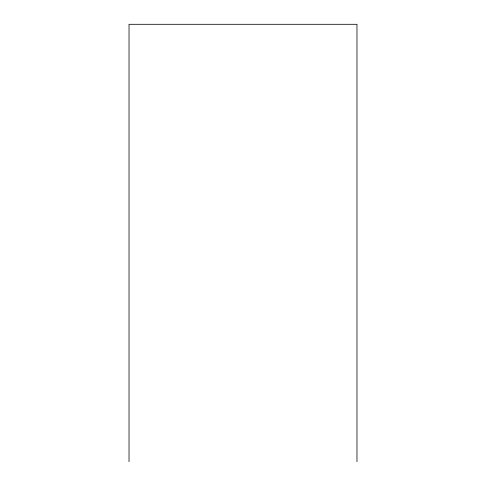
<?xml version="1.0" encoding="UTF-8"?>
<svg xmlns="http://www.w3.org/2000/svg" width="486" height="486" viewBox="0 0 486 486"><rect width="100%" height="100%" fill="white"/><g stroke="black" fill="none" stroke-linecap="round" stroke-linejoin="round"><path stroke-width="0.73" d="M356.973 461.7L356.973 24.3L129.027 24.3L129.027 461.7"/></g></svg>
